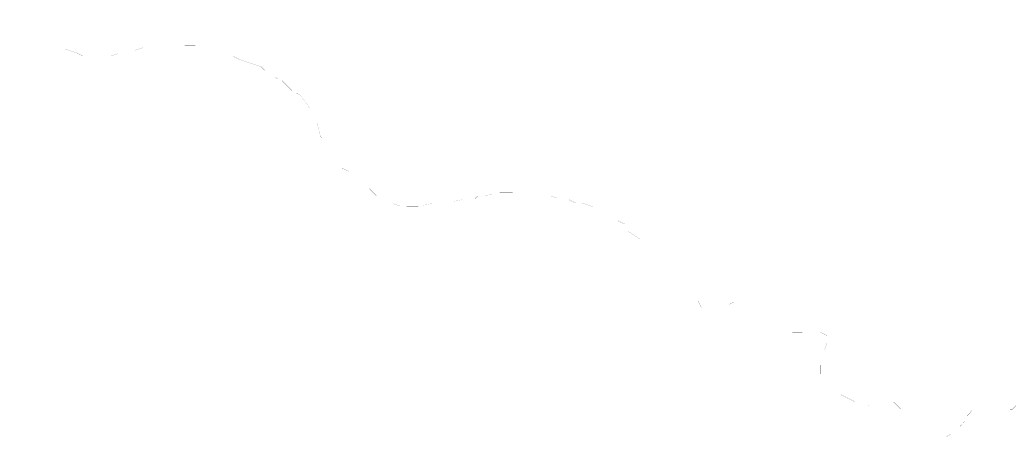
# Model space of a CAD drawing. Header units: metres. Extents: x 561401 to 594056, y 8460144 to 8508504.
# Drawn here: x 563621 to 568894, y 8473527 to 8475795 of the extents above; entities that cross this region are included whole.
import ezdxf

# ---------------------------------------------------------------- set-up
doc = ezdxf.new("R2010")
doc.units = ezdxf.units.M
doc.layers.add('1.2. AFECTADOS BASE GRAFICA SUNARP', color=150, linetype='Continuous')

msp = doc.modelspace()

# ---------------------------------------------------------------- linework, layer by layer
at = {"layer": '1.2. AFECTADOS BASE GRAFICA SUNARP', "color": 64, "linetype": 'Continuous', "lineweight": -3, "const_width": 0.2}
msp.add_lwpolyline([(563620.8, 8475825.2), (563676.3, 8475769.7), (563731.9, 8475732.7), (563806, 8475677.2), (563861.5, 8475640.2), (563917.2, 8475621.6), (563954.2, 8475603.1), (564009.9, 8475603), (564047, 8475602.9), (564102.7, 8475602.7), (564158.4, 8475621), (564195.5, 8475620.9), (564251.2, 8475639.2), (564306.9, 8475657.5), (564362.6, 8475657.4), (564418.3, 8475657.3), (564436.9, 8475675.7), (564492.5, 8475657.1), (564548.1, 8475656.9), (564585.3, 8475656.8), (564622.4, 8475656.8), (564659.4, 8475638.2), (564752.1, 8475601.1), (564789.2, 8475582.6), (564844.8, 8475564), (564900.4, 8475545.4), (564918.9, 8475526.9), (564956, 8475508.4), (564974.5, 8475489.9), (565011.6, 8475471.4), (565067.1, 8475415.9), (565104.2, 8475397.4), (565159.6, 8475323.5), (565159.6, 8475286.6), (565196.6, 8475249.7), (565214.9, 8475175.9), (565233.5, 8475157.4), (565270.4, 8475102), (565288.8, 8475046.6), (565325.9, 8475009.7), (565362.9, 8474991.1), (565381.4, 8474972.6), (565437, 8474917.2), (565474, 8474898.7), (565492.5, 8474880.2), (565511, 8474861.7), (565548.1, 8474843.1), (565585.2, 8474824.6), (565640.8, 8474806), (565659.3, 8474806), (565677.9, 8474805.9), (565733.6, 8474805.8), (565826.4, 8474824), (565882, 8474823.9), (565974.9, 8474842.1), (566030.5, 8474841.9), (566049.1, 8474860.3), (566086.2, 8474860.2), (566160.5, 8474878.5), (566197.6, 8474878.4), (566234.7, 8474878.3), (566290.3, 8474859.7), (566308.9, 8474859.7), (566364.6, 8474859.5), (566383.1, 8474859.5), (566438.8, 8474859.3), (566494.4, 8474840.7), (566531.5, 8474840.6), (566568.6, 8474822.1), (566605.7, 8474822), (566661.3, 8474803.4), (566698.4, 8474803.3), (566735.5, 8474784.8), (566772.5, 8474747.8), (566791, 8474729.4), (566828.1, 8474710.8), (566846.5, 8474673.9), (566902.1, 8474636.9), (566957.7, 8474599.9), (566994.7, 8474562.9), (567031.7, 8474525.9), (567068.7, 8474488.9), (567105.7, 8474452), (567142.7, 8474415), (567179.7, 8474359.6), (567216.7, 8474304.2), (567235.1, 8474267.3), (567253.6, 8474248.8), (567272.2, 8474248.7), (567290.8, 8474267.1), (567309.4, 8474267.1), (567346.5, 8474285.4), (567365.1, 8474285.4), (567383.6, 8474285.3), (567420.8, 8474303.7), (567457.9, 8474303.6), (567476.4, 8474303.5), (567513.5, 8474303.4), (567532.1, 8474284.9), (567550.6, 8474266.4), (567569, 8474229.5), (567587.5, 8474211), (567624.6, 8474192.5), (567643.1, 8474174), (567680.2, 8474155.5), (567717.2, 8474136.9), (567754.3, 8474136.9), (567810, 8474136.7), (567847.1, 8474136.6), (567865.7, 8474136.6), (567902.7, 8474118), (567902.6, 8474081.1), (567883.9, 8474025.9), (567883.9, 8474007.4), (567865.3, 8473989.1), (567865.2, 8473970.6), (567865.1, 8473933.7), (567865.1, 8473915.3), (567883.6, 8473896.8), (567902, 8473859.9), (567939.1, 8473841.4), (567957.6, 8473822.9), (567976.1, 8473804.4), (568013.2, 8473785.9), (568050.2, 8473767.3), (568068.8, 8473767.3), (568087.3, 8473767.2), (568124.4, 8473748.7), (568161.6, 8473767), (568217.2, 8473766.9), (568254.3, 8473766.8), (568291.3, 8473729.8), (568309.9, 8473729.8), (568309.8, 8473692.9), (568328.3, 8473656), (568309.7, 8473637.6), (568328.2, 8473619.1), (568346.7, 8473600.6), (568365.2, 8473582.1), (568365.1, 8473545.3), (568383.6, 8473526.8), (568402.1, 8473526.7), (568439.3, 8473545.1), (568457.9, 8473563.4), (568476.5, 8473563.4), (568495, 8473563.3), (568513.6, 8473581.7), (568532.2, 8473581.7), (568569.3, 8473600), (568569.4, 8473618.5), (568606.5, 8473636.8), (568625.1, 8473655.2), (568643.8, 8473692), (568662.4, 8473710.4), (568681, 8473747.2), (568699.6, 8473747.2), (568736.7, 8473747.1), (568755.3, 8473747), (568773.8, 8473747), (568792.3, 8473728.5), (568810.8, 8473710), (568848, 8473728.3), (568866.5, 8473728.3), (568885.1, 8473728.2), (568903.7, 8473746.6)], dxfattribs=at)

doc.saveas('drawing.dxf')
